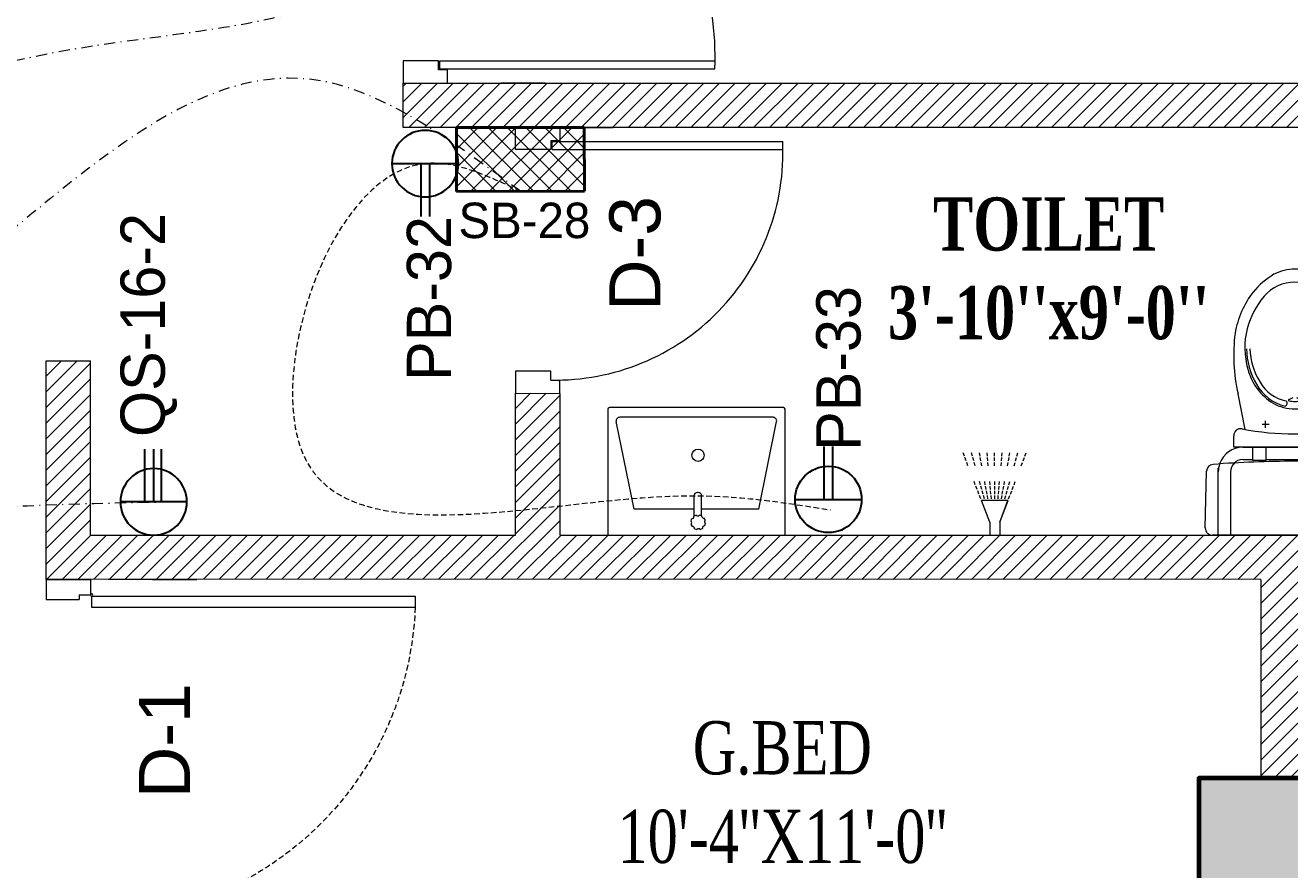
# Model space of a CAD drawing. Header units: inches. Extents: x 109699 to 44449955, y -10987 to 15824140.
# Drawn here: x 199278.7 to 199421.3, y -3667.8 to -3572.5 of the extents above; entities that cross this region are included whole.
import ezdxf

# ---------------------------------------------------------------- set-up
doc = ezdxf.new("R2010")
doc.units = ezdxf.units.IN
doc.header["$LTSCALE"] = 5
doc.header["$MEASUREMENT"] = 0
for name, pattern in [('DASHDOT', [1, 0.5, -0.25, 0, -0.25]), ('DASHED2', [0.375, 0.25, -0.125]), ('HIDDEN', [0.375, 0.25, -0.125])]:
    doc.linetypes.add(name, pattern=pattern)
doc.layers.get('0').update_dxf_attribs({"color": 123})
for name, color, linetype, lineweight in [('@NORMAL', 7, 'Continuous', 5), ('AC In', 244, 'DASHED2', 30), ('cloumn', 253, 'Continuous', 60), ('door', 8, 'Continuous', 9), ('E-Con-Point', 5, 'DASHED2', 13), ('E-PB-Socket-5A', 203, 'Continuous', 13), ('E-SB-Switch-Board', 106, 'Continuous', 18), ('fixture', 255, 'Continuous', 0), ('ha', 252, 'Continuous', 5), ('L_WALL', 8, 'Continuous', 5), ('QS For edit', 139, 'Continuous', 35), ('SB', 1, 'DASHDOT', 20), ('WALL-1', 8, 'Continuous', 9), ('wll 01', 7, 'Continuous', 9)]:
    doc.layers.add(name, color=color, linetype=linetype, lineweight=lineweight)
doc.layers.add('T', color=8, linetype='Continuous')
doc.styles.get("Standard").update_dxf_attribs({"font": 'times.ttf'})
doc.styles.add('style2', font='ARIALN.TTF', dxfattribs={"width": 0.75, "height": 3})
doc.styles.add('TEXT-3', font='arial.ttf')

# ---------------------------------------------------------------- blocks, each defined once
blk = doc.blocks.new('Door-40')
at = {"layer": 'door', "ltscale": 0.5}
for p, q in [((0, 40), (5, 40)), ((0, 40), (0, 37.75)), ((5, 40), (5, 38.24999999999636)), ((0, 37.75), (3.75, 37.75000000000364)), ((3.75, 38.24999999999636), (3.75, 37.75000000000364)), ((3.75, 38.24999999999636), (5, 38.24999999999636)), ((5.135000000002037, 2.913192669428099), (5.145000000004075, 2.913192669428099)), ((5.135000000002037, 1.885000000002037), (5.135000000002037, 2.913192669428099)), ((0, 0), (0, 2.25)), ((0, 2.25), (3.75, 2.249999999996362)), ((3.75, 1.750000000003638), (3.75, 2.249999999996362)), ((3.75, 1.750000000003638), (5, 1.750000000003638)), ((4.010000000002037, 1.760000000002037), (4.010000000002037, 1.75)), ((5.010000000002037, 1.760000000002037), (4.010000000002037, 1.760000000002037)), ((5, 1.750000000003638), (5.010400642058812, 1.750000000007276)), ((5, 0), (5, 1.750000000003638)), ((5.145000000004075, 1.895000000000437), (5.145000000004075, 1.884599357945262)), ((0, 0), (5, 0)), ((0, 0), (5, 0))]:
    blk.add_line(p, q, dxfattribs=at)
blk.add_lwpolyline([(41.625, 3.145000000000437), (5.145000000004075, 3.145000000000437), (5.145000000004075, 1.895000000000437), (41.625, 1.895000000000437)], close=True, dxfattribs=at)
blk.add_circle((5.135000000002037, 1.760000000002037), 0.1249999999999983, dxfattribs=at)
at = {"layer": 'door', "linetype": 'HIDDEN', "ltscale": 0.5}
blk.add_arc((5.156161382139544, 1.755015969829401), 36.49531813451388, 2.182731632980644, 90.24516611661387, dxfattribs=at)
blk = doc.blocks.new('bgtrfv')
at = {"layer": 'fixture'}
for p, q in [((21441.97229669015, -26164.40491112152), (21441.97229669015, -26138.40491112152)), ((21442.86003956014, -26164.40491112152), (21442.86003956014, -26138.40491112152)), ((21440.36849646348, -26163.54399991067), (21441.86849646348, -26163.54399991067)), ((21441.86849646348, -26163.54399991067), (21441.86849646348, -26164.54399991067)), ((21470.37322828309, -26163.54399991058), (21468.86849646354, -26163.54399991058)), ((21468.86849646354, -26164.54399991055), (21468.86849646354, -26163.54399991058)), ((21441.86849646348, -26164.54399991067), (21442.86849646348, -26164.54399991067)), ((21442.86003956014, -26164.40491112152), (21441.97229669015, -26164.40491112152)), ((21442.86849646348, -26164.54399991067), (21442.86849646348, -26168.54399991067)), ((21467.86849646354, -26164.54399991055), (21467.86849646354, -26168.54399991055)), ((21468.86849646354, -26164.54399991055), (21467.86849646354, -26164.54399991055)), ((21442.86849646348, -26168.54399991067), (21440.36849646348, -26168.54399991058)), ((21467.86849646354, -26168.54399991055), (21470.36849646351, -26168.54399991055))]:
    blk.add_line(p, q, dxfattribs=at)
blk.add_arc((21443.20467689397, -26164.04399991055), 25.66868977762097, 358.8838658305763, 92.75188722137418, dxfattribs=at)
blk = doc.blocks.new('nhytfgb')
at = {"layer": 'L_WALL', "ltscale": 4}
for p, q in [((20996.32718490922, -25463.2833109047), (20996.32718490922, -25464.7833109047)), ((21001.32718490922, -25465.7833109047), (21001.32718490922, -25463.28331090471)), ((20996.32718490922, -25464.7833109047), (20997.32718490922, -25464.7833109047)), ((20997.32718490922, -25464.7833109047), (20997.32718490922, -25465.7833109047)), ((20997.32718490922, -25465.7833109047), (21001.32718490922, -25465.7833109047)), ((20996.32718490922, -25496.7833109047), (20996.32718490922, -25498.2833109047)), ((20997.3271849093, -25495.78331090468), (21001.3271849093, -25495.78331090468)), ((20997.3271849093, -25496.78331090468), (20997.3271849093, -25495.78331090468)), ((21001.3271849093, -25495.78331090468), (21001.32718490922, -25498.2833109047))]:
    blk.add_line(p, q, dxfattribs=at)
at = {"layer": 'L_WALL'}
for p, q in [((20997.18809612016, -25464.90215873925), (20966.18809612016, -25464.90215873925)), ((20997.18809612016, -25464.90215873925), (20997.18809612016, -25465.79835851259)), ((20997.18809612016, -25465.79835851259), (20966.18809612016, -25465.79835851259)), ((20996.32718490922, -25496.7833109047), (20997.3271849093, -25496.78331090468))]:
    blk.add_line(p, q, dxfattribs=at)
blk.add_arc((20996.57718490925, -25466.36028743991), 30.42405063002891, 177.2529418227814, 270.4708152205662, dxfattribs=at)
blk = doc.blocks.new('coloumn-01')
at = {"layer": 'ha'}
h = blk.add_hatch(dxfattribs=at)
h.set_pattern_fill('AR-CONC', color=256, scale=0.5)
h.set_pattern_definition([(49.99999999999999, (0, 0), (3.586300913003767, -0.3137606749129755), [0.375, -4.125]), (355, (0, 0), (-0.693756668065, 3.760960668500059), [0.3, -3.3]), (100.45144446, (0.298858405, -0.02614672), (2.89254423363556, 3.447199954843147), [0.3187009599999999, -3.505710559999999]), (46.18420000000001, (0, 1), (5.336206653357862, -0.8275964039653827), [0.5625, -6.1875]), (96.63563549, (0.444683725, 0.931033465), (4.673309728371142, 4.870593003872752), [0.47805171, -5.258568799999999]), (351.1841639899999, (0, 1), (4.673309725273866, 4.870593001349951), [0.45, -4.950000005]), (21, (0.5, 0.75), (2.984535260592308, -2.013094453326694), [0.375, -4.125]), (326.0000000000001, (0.5, 0.75), (1.216576659607909, 3.625750225234265), [0.3, -3.3]), (71.45144474, (0.74871127, 0.58224213), (4.201111883649856, 1.612655764031769), [0.31870095, -3.50571056]), (37.50000000000001, (0, 0), (0.06079927658645334, 1.664469269156557), [0, -3.26, 0, -3.35, 0, -3.3125]), (7.499999999999999, (0, 0), (1.315347687210743, 1.972058559411801), [0, -1.91, 0, -3.185, 0, -1.2625]), (327.5, (-1.115, 0), (2.669112180862045, -0.1127743586718988), [0, -1.25, 0, -3.9, 0, -5.175]), (317.5, (-1.615, 0), (2.915930846711931, 0.5005249116615886), [0, -1.625, 0, -2.59, 0, -3.675])])
h.paths.add_polyline_path([(32128.44739975178, -2546319.049243456), (32092.44739975178, -2546319.049243456), (32092.44739975178, -2546331.049243456), (32128.44739975178, -2546331.049243456)])
h.paths.add_polyline_path([(32128.44739975189, -2546617.132962178), (32098.44739975189, -2546617.132962178), (32098.44739975189, -2546629.132962178), (32128.44739975189, -2546629.132962178)])
h.paths.add_polyline_path([(31978.51966727065, -2546605.132962178), (31966.51966727065, -2546605.132962178), (31966.51966727065, -2546635.132962178), (31978.51966727065, -2546635.132962178)])
h.paths.add_polyline_path([(31821.20333333506, -2546605.132962178), (31809.20333333506, -2546605.132962178), (31809.20333333506, -2546635.132962178), (31821.20333333506, -2546635.132962178)])
h.paths.add_polyline_path([(31689.20328743063, -2546611.133238418), (31677.20328743063, -2546611.133238418), (31677.20328743063, -2546635.133238418), (31689.20328743063, -2546635.133238418)])
h.paths.add_polyline_path([(31417.20347832461, -2546611.132962178), (31405.20347832461, -2546611.132962178), (31405.20347832461, -2546635.132962178), (31417.20347832461, -2546635.132962178)])
h.paths.add_polyline_path([(31435.20347912709, -2546415.348983645), (31405.20347912709, -2546415.348983645), (31405.20347912709, -2546427.348983645), (31435.20347912709, -2546427.348983645)])
h.paths.add_polyline_path([(31633.74647668525, -2546415.348983645), (31603.74647668525, -2546415.348983645), (31603.74647668525, -2546427.348983645), (31633.74647668525, -2546427.348983645)])
h.paths.add_polyline_path([(31821.20245073218, -2546319.049243455), (31809.20245073218, -2546319.049243455), (31809.20245073218, -2546349.049243455), (31821.20245073218, -2546349.049243455)])
h.paths.add_polyline_path([(31996.51966727068, -2546319.049243455), (31966.51966727068, -2546319.049243455), (31966.51966727068, -2546331.049243455), (31996.51966727068, -2546331.049243455)])
h.paths.add_polyline_path([(31581.74648750067, -2546291.049243452), (31541.74648750067, -2546291.049243452), (31541.74648750067, -2546301.049243452), (31581.74648750067, -2546301.049243452)])
h.paths.add_polyline_path([(31485.74647668505, -2546261.049243452), (31475.74647668505, -2546261.049243452), (31475.74647668505, -2546301.049243452), (31485.74647668505, -2546301.049243452)])
h.paths.add_polyline_path([(31581.74648750064, -2546206.049278549), (31521.74648750064, -2546206.049278549), (31521.74648750064, -2546216.049243455), (31581.74648750064, -2546216.049243455)])
h.paths.add_polyline_path([(31435.20347595899, -2546206.049243455), (31405.20347595899, -2546206.049243455), (31405.20347595899, -2546218.049243455), (31435.20347595899, -2546218.049243455)])
h.paths.add_polyline_path([(31435.20347912709, -2546094.049243455), (31405.20347912709, -2546094.049243455), (31405.20347912709, -2546106.049243455), (31435.20347912709, -2546106.049243455)])
h.paths.add_polyline_path([(31583.74647668522, -2546094.049243455), (31547.74647668522, -2546094.049243455), (31547.74647668522, -2546106.049243455), (31583.74647668522, -2546106.049243455)])
h.paths.add_polyline_path([(31775.41359277777, -2546094.049243455), (31763.41359277777, -2546094.049243455), (31763.41359277777, -2546124.049243455), (31775.41359277777, -2546124.049243455)])
h.paths.add_polyline_path([(32059.80123907101, -2546094.049243455), (32047.80123907101, -2546094.049243455), (32047.80123907101, -2546124.049243455), (32059.80123907101, -2546124.049243455)])
h.paths.add_polyline_path([(32058.06771510976, -2545913.633020405), (32028.06771510976, -2545913.633020405), (32028.06771510976, -2545925.633020405), (32058.06771510976, -2545925.633020405)])
h.paths.add_polyline_path([(32048.06771510973, -2545722.712815279), (32036.06771510973, -2545722.712815279), (32036.06771510973, -2545746.712815279), (32048.06771510973, -2545746.712815279)])
h.paths.add_polyline_path([(31799.41359277774, -2545913.633020405), (31763.41359277774, -2545913.633020405), (31763.41359277774, -2545925.633020405), (31799.41359277774, -2545925.633020405)])
h.paths.add_polyline_path([(31591.53986684192, -2545945.049243456), (31561.31223659915, -2545945.049243456), (31561.31223659915, -2545957.049243456), (31591.53986684192, -2545957.049243456)])
h.paths.add_polyline_path([(31435.20347912709, -2545945.049243456), (31405.20347912709, -2545945.049243456), (31405.20347912709, -2545957.049243456), (31435.20347912709, -2545957.049243456)])
h.paths.add_polyline_path([(31429.2035252499, -2545715.383477275), (31405.2035252499, -2545715.383477275), (31405.2035252499, -2545727.383477275), (31429.2035252499, -2545727.383477275)])
h.paths.add_polyline_path([(31605.53986684192, -2545715.383237123), (31581.53986684192, -2545715.383237123), (31581.53986684192, -2545727.383237123), (31605.53986684192, -2545727.383237123)])
h.paths.add_polyline_path([(31775.41359277774, -2545711.610186095), (31763.41359277774, -2545711.610186095), (31763.41359277774, -2545735.610186095), (31775.41359277774, -2545735.610186095)])
at = {"layer": 'cloumn', "elevation": -16.60275421580149}
blk.add_lwpolyline([(32059.80123907101, -2546124.049243455), (32059.80123907101, -2546094.049243455), (32047.80123907101, -2546094.049243455), (32047.80123907101, -2546124.049243455)], close=True, dxfattribs=at)
blk = doc.blocks.new('nhjkkl')
at = {"layer": 'fixture'}
for p, q in [((143550.2312347457, 413.9730671772784), (143568.8430790594, 413.9730671772793)), ((143550.9065610597, 406.8304476761043), (143550.9065610476, 413.9730520486739)), ((143552.2954045853, 406.8304476553101), (143552.295404572, 413.9730369089164)), ((143566.7790000358, 406.8304174008415), (143566.7790000629, 413.9730217734107)), ((143568.1677981537, 413.9730520292499), (143568.1677527493, 408.0151220831901)), ((143549.5901182657, 406.7664480220853), (143549.4378542114, 413.1605533693012)), ((143569.6365050042, 413.160553386321), (143569.4842561156, 406.7664480432288)), ((143568.1677527493, 408.0151220831901), (143568.1677981597, 406.4336438885)), ((143548.4963421248, 405.7263631810149), (143548.607251598, 406.5122054251713)), ((143548.607251598, 406.5122054251713), (143549.7157409937, 406.3564144534005)), ((143568.1677981597, 406.4336438885), (143568.1677981659, 406.8304930909451)), ((143550.3819850576, 405.4614186200849), (143548.4963421248, 405.7263631810149)), ((143551.5813878428, 405.9018777620411), (143550.3819850576, 405.4614186200849)), ((143554.79288887, 405.4416192904139), (143553.6842026946, 405.441619307019)), ((143556.26127781, 405.5678778112876), (143554.7929191489, 405.5678777931987)), ((143554.7929191489, 405.5678777931987), (143554.7929191657, 404.0528211996536)), ((143562.8130511395, 405.4416192901674), (143556.2612324133, 405.4415738736677)), ((143556.261277828, 404.0528211778994), (143556.26127781, 405.5678778112876)), ((143562.8130813948, 404.0528211994076), (143562.8130814172, 405.5678777923752)), ((143562.8130814172, 405.5678777923752), (143564.2813946441, 405.5678778099075)), ((143565.3901262533, 405.4416192910601), (143564.2813644056, 405.4416193076988)), ((143564.2813946441, 405.5678778099075), (143564.2813946615, 404.0528211776734)), ((143552.6374877589, 404.0528211924245), (143566.4367957518, 404.0528211854942)), ((143552.6374877788, 402.7586299086117), (143552.6374877589, 404.0528211924245)), ((143565.3901262723, 404.052821200891), (143553.6842329504, 404.0527757819953)), ((143554.7929191657, 404.0528211996536), (143556.261277828, 404.0528211778994)), ((143564.2813946615, 404.0528211776734), (143562.8130813948, 404.0528211994076)), ((143566.4367957518, 404.0528211854942), (143566.4367957728, 402.7586601782943)), ((143553.1271576377, 398.0362349681834), (143553.9518113588, 402.0500473916766)), ((143556.6404317734, 401.4735209071393), (143555.8468090396, 401.4735208790955)), ((143556.2436128532, 401.8703246815119), (143556.2436128408, 401.076701986922)), ((143562.4338063848, 401.4735208998579), (143563.2274290794, 401.4735208880586)), ((143562.8306252776, 401.870324702267), (143562.8306253056, 401.0767019672573)), ((143565.1223207889, 402.0500776611082), (143565.9471258924, 398.0362349753721)), ((143559.3387398673, 398.4577576346321), (143558.9106931205, 398.6640308240756)), ((143560.1635449936, 398.6640308047001), (143559.7355133987, 398.4577576290383))]:
    blk.add_line(p, q, dxfattribs=at)
for centre, radius, start, end in [((143550.2312440123, 413.179452317064), 0.7936148602690781, 90.00066901502818, 181.3645564982883), ((143568.8430925063, 413.179430154478), 0.7936370229151675, 358.63708330143, 90.00097078565905), ((143550.3835517447, 406.7852967886536), 0.7936573326114393, 181.3608597506466, 265.4936567333053), ((143553.6835439005, 406.8302100781168), 2.776982850894335, 179.9950977868233, 198.7247616892986), ((143553.6840397306, 406.830291598628), 1.388635154058973, 179.9935610234081, 226.0579730208608), ((143565.3903243654, 406.8303071959601), 1.388675674785373, 313.9401349780949, 0.004546975725653977), ((143565.3906436726, 406.8305070680519), 2.777154493287228, 341.2709583579591, 359.9997116367785), ((143568.6908150557, 406.7853051890736), 0.7936651105025501, 274.5057515234096, 358.6385485059807), ((143559.3313820936, 520.4146619905953), 114.7747799088793, 265.4974651529274, 270.1027383364831), ((143553.6641671368, 406.8219761162256), 2.755988833818937, 198.6919603846717, 203.1962037287053), ((143553.6842451597, 406.830626965949), 2.777851183980603, 203.1970942653883, 269.9997481717924), ((143553.6842363313, 406.8306462703642), 1.389026963752532, 226.0622858634653, 269.9986125244432), ((143559.7429846886, 520.4144736201536), 114.7745915251009, 269.8972652920607, 274.5025384751385), ((143565.3900826332, 406.8305070130612), 2.777685812513137, 270.0009001508976, 341.2746753299377), ((143565.3900696894, 406.8304403121767), 1.388821022269026, 270.0023335401336, 318.9044295561592), ((143553.4310986414, 402.7586261222484), 0.7936108626023987, 179.9997266385257, 281.154795170795), ((143559.5371957675, 371.7938538244518), 30.76746556976699, 78.84496378673161, 101.1553274581742), ((143565.6431621761, 402.758675070728), 0.7936335968594284, 258.8438563195717, 359.9989248519769), ((143559.691574243, 394.4271028772321), 5.141188323198548, 104.2497094621876, 150.61330759848), ((143559.5371492295, 394.6434052969737), 5.084142630955329, 90.00008428513468, 118.9405262423073), ((143558.3670353377, 399.1001076362847), 0.3155730422259372, 304.1716716939285, 79.21640439466078), ((143559.5371191747, 394.6434638445119), 5.0840840834616, 61.05930362467164, 89.999745580456), ((143560.7072330775, 399.1001138847403), 0.3155697011984737, 100.7865058950931, 235.831238595057), ((143559.3826715294, 394.427120612819), 5.141172952833982, 29.38656240975397, 75.7501605465209), ((143572.2223725796, 393.6842009728691), 19.58487767572048, 167.1608948101009, 187.3028875654185), ((143560.6030199971, 393.4904633605145), 6.619506932955108, 122.1868749793399, 164.6422486899968), ((143559.4569603147, 394.4903639536053), 4.443393787718942, 101.8529499143643, 150.0038868718224), ((143558.9034807952, 398.7448373456175), 0.08112774840026897, 120.2938259573558, 275.1003766384382), ((143559.5371535633, 395.9875161606467), 2.906734715241127, 90.00023231647822, 103.4195897572691), ((143559.5371073564, 395.9877092781937), 2.906541597874001, 76.57996402864104, 89.99932147006473), ((143560.1707573169, 398.7448373461996), 0.08112776809779704, 264.8996260535975, 59.706176732827), ((143559.6173005208, 394.4904147853488), 4.443348715976101, 29.99569182148486, 78.14662877954265), ((143558.4712257037, 393.4904828698247), 6.619494466593977, 15.35760583437553, 57.81297954471867), ((143546.851903473, 393.6842435729975), 19.58487550162758, 352.6969860827403, 12.83897883790706), ((143561.8666311087, 392.9471293959111), 7.765781522712604, 148.9734116776313, 180.0370825543271), ((143561.9397062611, 392.7187179168407), 7.485059714963107, 147.7595450529205, 178.2898013246998), ((143557.1345394465, 392.7186902103006), 7.485068091722362, 1.71040899528419, 32.24066526655368), ((143557.2076145146, 392.9471021420416), 7.765789141801811, 359.9631185417419, 31.02678941811098), ((143563.4260475728, 392.801147338552), 9.524650229934462, 165.1413266773221, 192.8659346269845), ((143555.6481905647, 392.8011472918486), 9.524650235689958, 347.1340656589409, 14.85867360866212), ((143563.0484980828, 392.9327481596404), 10.39841761455111, 189.6220183945854, 217.9117471889267), ((143556.0257778566, 392.9327181524561), 10.39840516526215, 322.0884090897869, 350.378137884462), ((143563.9317907136, 393.5092300994431), 10.19175081845734, 196.1153299050868, 219.5232582581568), ((143555.1424550462, 393.5091935918356), 10.19173337833671, 320.4769270377624, 343.8848553902324), ((143561.7342255453, 392.2455549454055), 8.94320625309545, 219.6122136137997, 239.3816435217801), ((143559.5040281406, 389.9617490593175), 4.519470302409078, 220.5550458037677, 270.4192277752593), ((143559.5701948642, 389.961814163333), 4.519535626071895, 269.580394858351, 319.4445768290443), ((143557.3400579794, 392.2455549029521), 8.94320622922971, 300.6183568637677, 320.3877867722666), ((143559.4418071491, 388.7049738406661), 4.731726761745959, 241.4348748081609, 271.1544712317944), ((143559.6324764107, 388.7049738002104), 4.731726720728004, 268.8455291001113, 298.565125525756)]:
    blk.add_arc(centre, radius, start, end, dxfattribs=at)
blk = doc.blocks.new('qplaz')
at = {"layer": 'fixture'}
for p, q in [((143569.7800132462, 341.4142088231699), (143569.7800132462, 321.8142088231655)), ((143584.1800132462, 341.61420882317), (143569.9800132462, 341.61420882317)), ((143584.1800132462, 321.6142088231654), (143584.1800132462, 341.61420882317)), ((143570.8861369331, 340.2625714804694), (143570.8861369331, 322.965846165866)), ((143581.2560437616, 338.6539164940569), (143571.3654443752, 340.6546305699137)), ((143581.2560437616, 338.6539164940569), (143581.2560437616, 332.2000209122216)), ((143579.3593405762, 331.8000209122216), (143579.3593405762, 331.7265742452862)), ((143582.0060121824, 332.2000209122216), (143579.7593405762, 332.2000209122216)), ((143579.7593405762, 331.3265742452861), (143582.0559613498, 331.3265742452861)), ((143581.2560437616, 331.3265742452861), (143581.2560437616, 324.5745011522785)), ((143581.2560437616, 324.5745011522785), (143571.3654443752, 322.5737870764217)), ((143569.9800132462, 321.6142088231654), (143584.1800132462, 321.6142088231654))]:
    blk.add_line(p, q, dxfattribs=at)
blk.add_circle((143575.1723653077, 331.7897488839506), 0.6913263923410093, dxfattribs=at)
for centre, radius, start, end in [((143569.9800132462, 341.4142088231699), 0.2000000000000455, 90, 180), ((143571.2861369331, 340.2625714804694), 0.4000000000000909, 78.56426997742129, 180), ((143582.0119682067, 332.4488265509969), 0.248876917594301, 268.6286890816223, 7.917246669584689), ((143582.7354837368, 331.8035851411277), 0.8302349482082407, 106.4778612964865, 125.0680744547195), ((143582.6801355756, 332.7714424551863), 0.2488769175942959, 223.6286890812177, 322.9172466696585), ((143582.7354837368, 331.8035851411277), 0.8302349482088563, 61.4778612960077, 80.06807445479153), ((143583.3807251467, 332.5271006712389), 0.248876917594301, 178.6286890807749, 277.9172466688938), ((143582.7354837368, 331.8035851411277), 0.830234948208255, 16.47786129636911, 35.06807445458243), ((143579.7593405762, 331.8000209122216), 0.399999999999909, 90, 180), ((143579.7593405762, 331.7265742452862), 0.4000000000000909, 180, 270), ((143582.7354837368, 331.8035851411277), 0.8302349482081128, 151.4778612968022, 170.068074453921), ((143581.7676264227, 331.7482369799126), 0.2488769175943618, 313.6286890804716, 52.9172466688434), ((143582.7354837368, 331.8035851411277), 0.8302349482082407, 196.4778612963691, 215.0680744545824), ((143582.0902423269, 331.0800696110165), 0.2488769175944828, 358.6286890807748, 97.9172466688938), ((143582.7354837368, 331.8035851411277), 0.8302349482086144, 241.4778612960077, 260.0680744547915), ((143582.790831898, 330.8357278270691), 0.2488769175942959, 43.62868908121773, 142.9172466696585), ((143582.7354837368, 331.8035851411277), 0.8302349482082931, 286.4778612964865, 305.0680744547195), ((143583.4589992669, 331.1583437312556), 0.2488769175944828, 88.62868908162226, 187.9172466695847), ((143583.7033410509, 331.8589333023399), 0.2488769175943618, 133.6286890804716, 232.9172466688434), ((143582.7354837368, 331.8035851411277), 0.8302349482084354, 331.4778612968021, 350.0680744541255), ((143571.2861369331, 322.965846165866), 0.4000000000000909, 180, 281.4357300225787), ((143569.9800132462, 321.8142088231655), 0.2000000000000455, 180, 270)]:
    blk.add_arc(centre, radius, start, end, dxfattribs=at)
blk = doc.blocks.new('bhgy')
at = {"layer": 'fixture'}
for p, q in [((143575.2772015615, 368.1126747355272), (143574.8957682036, 368.2586983371991)), ((143575.2772015615, 368.1126747355272), (143574.9022015615, 368.2562354637309)), ((143575.8127015615, 367.9076700157136), (143575.4377015615, 368.0512307438592)), ((143575.8127015615, 367.9076700157136), (143575.4377015615, 368.0512307438592)), ((143575.2772015615, 367.2064695406123), (143574.9022015615, 367.3118651087395)), ((143575.8127015615, 367.0559646693407), (143575.4377015615, 367.161360237468)), ((143576.3482015615, 367.7026652958418), (143575.9732015615, 367.8462260240456)), ((143576.3482015615, 367.7026652958418), (143575.9732015615, 367.8462260240456)), ((143576.3482015615, 366.9054597980401), (143575.9732015615, 367.0108553661673)), ((143578.4902015615, 366.8826464164711), (143578.1152015615, 367.0262071446457)), ((143578.4902015615, 366.8826464164711), (143578.1152015615, 367.0262071446457)), ((143579.0257015615, 366.6776416966284), (143578.6507015615, 366.821202424803)), ((143579.0257015615, 366.6776416966284), (143578.6507015615, 366.821202424803)), ((143579.5612015615, 366.4726369767857), (143579.1862015615, 366.6161977049603)), ((143579.5612015615, 366.4726369767857), (143579.1862015615, 366.6161977049603)), ((143575.2772015615, 366.3458920605888), (143574.9022015615, 366.4150440963974)), ((143575.2772015615, 365.513992717734), (143574.9022015615, 365.5481090113869)), ((143575.8127015615, 366.2471429534605), (143575.4377015615, 366.3162949892401)), ((143575.8127015615, 365.4652746504696), (143575.4377015615, 365.4993909440934)), ((143576.3482015615, 366.1483938463032), (143575.9732015615, 366.2175458821118)), ((143576.3482015615, 365.416556583147), (143575.9732015615, 365.4506728767708)), ((143578.4902015615, 366.3034403129247), (143578.1152015615, 366.408835881052)), ((143578.4902015615, 365.7533974177902), (143578.1152015615, 365.8225494535989)), ((143578.4902015615, 365.2216843139729), (143578.1152015615, 365.2558006075967)), ((143579.0257015615, 366.1529354416241), (143578.6507015615, 366.2583310097514)), ((143579.0257015615, 365.654648310662), (143578.6507015615, 365.7238003464706)), ((143579.0257015615, 365.1729662466794), (143578.6507015615, 365.2070825403032)), ((143579.5612015615, 366.0024305703816), (143579.1862015615, 366.1078261385089)), ((143579.5612015615, 365.5558992035337), (143579.1862015615, 365.6250512393424)), ((143579.5612015615, 365.1242481793859), (143579.1862015615, 365.1583644730097)), ((143580.0967015615, 366.2676322569139), (143579.7217015615, 366.4111929851176)), ((143580.0967015615, 366.2676322569139), (143579.7217015615, 366.4111929851176)), ((143580.0967015615, 365.851925699081), (143579.7217015615, 365.9573212672083)), ((143580.0967015615, 365.4571500964055), (143579.7217015615, 365.5263021322141)), ((143580.0967015615, 365.0755301120923), (143579.7217015615, 365.1096464057161)), ((143582.7198980097, 365.2664250417263), (143580.2842015615, 366.2039250417263)), ((143580.2842015615, 366.2039250417263), (143580.2842015615, 363.2039250417263)), ((143582.7119899517, 365.2664250417263), (143580.2842015615, 366.1958518928266)), ((143582.7119899517, 365.2664250417263), (143580.2842015615, 366.1958518928266)), ((143582.7119899517, 365.2664250417263), (143584.1813158786, 365.2664250417263)), ((143575.2772015615, 364.6958867461478), (143574.9022015615, 364.6955482104211)), ((143575.2772015615, 363.8776450359553), (143574.9022015615, 363.8428459541872)), ((143575.8127015615, 364.6963701751781), (143575.4377015615, 364.6960316394513)), ((143575.8127015615, 363.9273381247301), (143575.4377015615, 363.892539042962)), ((143576.3482015615, 364.6968536041793), (143575.9732015615, 364.6965150684525)), ((143576.3482015615, 363.9770312135049), (143575.9732015615, 363.9422321317077)), ((143578.4902015615, 364.6987873203004), (143578.1152015615, 364.6984487845737)), ((143578.4902015615, 364.1758035685168), (143578.1152015615, 364.1410044867487)), ((143578.4902015615, 363.643824255251), (143578.1152015615, 363.5739718901866)), ((143579.0257015615, 364.6992707493016), (143578.6507015615, 364.6989322135748)), ((143579.0257015615, 364.2254966572916), (143578.6507015615, 364.1906975755235)), ((143579.0257015615, 363.743573432567), (143578.6507015615, 363.6737210675026)), ((143579.5612015615, 364.6997541783319), (143579.1862015615, 364.6994156426051)), ((143579.5612015615, 364.2751897460373), (143579.1862015615, 364.2403906642692)), ((143579.5612015615, 363.843322609883), (143579.1862015615, 363.7734702448186)), ((143580.0967015615, 364.7002376073331), (143579.7217015615, 364.6998990716063)), ((143580.0967015615, 364.3248828348121), (143579.7217015615, 364.290083753044)), ((143580.0967015615, 363.943071787199), (143579.7217015615, 363.8732194221345)), ((143582.7198980097, 364.1414250417263), (143580.2842015615, 363.2039250417263)), ((143582.7198980097, 364.1414250417263), (143584.1813158786, 364.1414250417263)), ((143575.2772015615, 363.0453291913261), (143574.9022015615, 362.9754768262617)), ((143575.2772015615, 362.1840252112713), (143574.9022015615, 362.0778987170604)), ((143575.8127015615, 363.1450783686421), (143575.4377015615, 363.0752260035777)), ((143575.8127015615, 362.3355738449725), (143575.4377015615, 362.2294473507616)), ((143576.3482015615, 363.2448275459872), (143575.9732015615, 363.1749751808936)), ((143576.3482015615, 362.4871224787028), (143575.9732015615, 362.3809959844918)), ((143578.4902015615, 363.0933170135656), (143578.1152015615, 362.9871905193838)), ((143578.4902015615, 362.5134141197602), (143578.1152015615, 362.3690765524632)), ((143579.0257015615, 363.2448656472668), (143578.6507015615, 363.138739153085)), ((143579.0257015615, 362.7195281658612), (143578.6507015615, 362.5751905985642)), ((143579.5612015615, 363.3964142809971), (143579.1862015615, 363.2902877868153)), ((143579.5612015615, 362.9256422119913), (143579.1862015615, 362.7813046446943)), ((143580.0967015615, 363.5479629147273), (143579.7217015615, 363.4418364205164)), ((143580.0967015615, 363.1317562580632), (143579.7217015615, 362.9874186907662)), ((143575.2772015615, 361.2767298431543), (143574.9022015615, 361.1323922758572)), ((143575.8127015615, 361.4828438892844), (143575.4377015615, 361.3385063219873)), ((143576.3482015615, 361.6889579353854), (143575.9732015615, 361.5446203680883))]:
    blk.add_line(p, q, dxfattribs=at)
blk = doc.blocks.new('A$C4DCB0E22')
h = blk.add_hatch()
h.set_pattern_fill('ANSI37', color=256, scale=15, angle=90.05046403147966, style=0)
h.set_pattern_definition([(135.0504640314797, (0, 0), (-1.324656962164393, -1.326992438783809), []), (225.0504640314796, (0, 0), (1.326992438783809, -1.324656962164393), [])])
h.paths.add_polyline_path([(0.0158499618895469, -4.176303718850249e-06), (-3.779117417224143e-06, 17.9999888419976), (8.999992730033242, 18.00791571250107), (9.015846471040199, 0.007922694199763214)])
at = {"lineweight": 40}
for p, q in [((-3.779117417224143e-06, 17.9999888419976), (8.999992730033242, 18.00791571250107)), ((0.0158499618895469, -4.176303718850249e-06), (-3.779117417224143e-06, 17.9999888419976)), ((9.015846471040199, 0.007922694199763214), (8.999992730033242, 18.00791571250107)), ((0.0158499618895469, -4.176303718850249e-06), (9.015846471040199, 0.007922694199763214))]:
    blk.add_line(p, q, dxfattribs=at)
blk = doc.blocks.new('A$C0EEE0DA8')
at = {"lineweight": 25}
for p, q in [((9.859886922386067, 11.01563311866266), (9.859886922386067, 3.514223118661903)), ((9.859886922386067, 7.754928118662065), (15.8195753665932, 7.754928118662065)), ((9.859886922386067, 6.774928118662501), (15.8195753665932, 6.774928118662501))]:
    blk.add_line(p, q, dxfattribs=at)
blk.add_circle((9.85988692238243, 7.264928118662283), 3.750704999999999, dxfattribs=at)
blk = doc.blocks.new('A$C7D2A24B3')
at = {"lineweight": 25}
for p, q in [((9.859886922386067, 11.01563311865903), (9.859886922386067, 3.514223118658265)), ((9.859886922386067, 8.143706464579736), (15.8195753665932, 8.143706464579736)), ((9.859886922386067, 7.268951136147734), (15.8195753665932, 7.268951136147734)), ((9.859886922386067, 6.288951136148171), (15.8195753665932, 6.288951136148171))]:
    blk.add_line(p, q, dxfattribs=at)
blk.add_circle((9.85988692238243, 7.264928118658645), 3.750704999999999, dxfattribs=at)

msp = doc.modelspace()

# ---------------------------------------------------------------- hatches: boundary and pattern name
at = {"layer": '@NORMAL'}
h = msp.add_hatch(dxfattribs=at)
h.set_pattern_fill('ANSI31', scale=10, angle=-7.63333123551244e-14, style=0)
h.set_pattern_definition([(44.99999999999991, (-604.080573419662, -46603.01731711855), (-0.8838834764831833, 0.8838834764831855), [])])
h.paths.add_polyline_path([(199433.5557453361, -3556.007518244003), (199448.5557453363, -3556.007518244003), (199448.5557453363, -3561.007518243974), (199438.5557453361, -3561.007518243974), (199438.5557453361, -3579.007518244003), (199451.2188983857, -3579.007518244003), (199451.2188983855, -3594.007518244003), (199446.2188983857, -3594.007518244003), (199446.2188983857, -3584.007518244003), (199321.2891526401, -3584.007518244003), (199321.2891526403, -3579.007518244003), (199433.5557453362, -3579.007518244003)])
at = {"layer": 'ha'}
h = msp.add_hatch(dxfattribs=at)
h.set_pattern_fill('ANSI31', scale=10, angle=-7.63333123551244e-14, style=0)
h.set_pattern_definition([(44.99999999999989, (145486.382172944, 2531118.532197352), (-0.8838834764831833, 0.8838834764831855), [])])
h.paths.add_polyline_path([(199458.0170121283, -3630.007518245866), (199457.2842655282, -3630.007518245866), (199451.2188983857, -3630.007518244003), (199451.2188983857, -3618.007518244003), (199446.2188983857, -3618.007518244003), (199446.2188983857, -3630.007518244003), (199338.9523056901, -3630.007518244003), (199338.9523056901, -3614.007518244003), (199333.9523056901, -3614.007518244003), (199333.9523056901, -3630.007518244003), (199286.0178152907, -3630.007518244003), (199286.0178152907, -3629.347031123498), (199286.0178152907, -3610.330384926432), (199281.0178152907, -3610.330384926432), (199281.0178152907, -3634.980887209093), (199418.0170121283, -3635.001499903881), (199418.0170121283, -3657.423741294564), (199423.0170121283, -3657.423741294098), (199423.0170121283, -3635.007518244003), (199458.0170121283, -3635.007518244003)])

# ---------------------------------------------------------------- linework, layer by layer
at = {"layer": '@NORMAL'}
for p, q in [((199337.2891526401, -3579.007518244003, 0.2632158499592521), (199332.2891526401, -3579.007518244003, 0.2632158499592308)), ((199332.2891526401, -3584.007518244003, 0.06321584995910001), (199344.9523056901, -3584.007518244003, 0.06321584995910001)), ((199338.9523056901, -3584.007518244003, 0.4632158499591199), (199333.9523056901, -3584.007518244003, 0.4632158499591199)), ((199286.0178152906, -3635.007518244003, 1.060381397020038), (199281.0178152906, -3635.007518244003, 1.060381397020038)), ((199298.0170121283, -3635.007518244003, 0.2632158499592521), (199288.0178152906, -3635.007518244003, 0.2632158499592521)), ((199293.0170121283, -3635.007518244003, 0.1632158499592506), (199298.0170121283, -3635.007518244003, 0.1632158499592506)), ((199293.0170121283, -3635.007518244003, 0.2632158499592521), (199298.0170121283, -3635.007518244003, 0.2632158499592521))]:
    msp.add_line(p, q, dxfattribs=at)
at = {"layer": 'AC In', "ltscale": 4}
msp.add_spline([(199403.4147507697, -3412.666188750646, 0.263215849960531), (199402.7644148414, -3403.198516255516, 0.3650851247148239), (199398.3814597455, -3403.19921875, 0.0857903163960998), (199309.6975709437, -3429.703235172976), (199295.4627050169, -3493.078742771762), (199184.8830826436, -3610.641529816279), (199159.8071162028, -3718.97546096455), (199062.1002695769, -3722.321839887185, 0.719608654580174)], degree=3, dxfattribs=at)
at = {"layer": 'E-Con-Point', "ltscale": 0.5}
msp.add_spline([(199334.5168699842, -3591.2159427188, 0.1785524209039124), (199323.7744946456, -3588.093224957785, -0.2469759009928151), (199310.0078874659, -3620.887787758655, 0.07855242090380443), (199352.8438347848, -3625.563442524774), (199369.4651724952, -3627.174111622899)], degree=3, dxfattribs=at)
at = {"layer": 'SB', "ltscale": 0.5}
for points in [[(199310.4064728656, -3313.566223559079, 0.263215849959245), (199288.2760578475, -3482.620924584935), (199185.7525151905, -3627.978368512984), (199162.0648041768, -3719.028374020028), (199085.5662123693, -3723.048388819456, 0.8619938400189693)], [(199401.4130838242, -3460.745580529205, 0.2632158499592521), (199330.0398575985, -3511.420015027026, 0.2632158499592521), (199304.5257946977, -3511.926459345868), (199263.627857893, -3595.82835289797), (199207.2880615278, -3613.648521643194), (199166.4896910604, -3701.025757611005), (199069.4056936448, -3723.175394966576, 0.719608654580174)], [(199323.2295155488, -3480.511407149101), (199284.3002123086, -3491.247584648157), (199261.5664659458, -3580.248206089967), (199184.1846999583, -3667.623610037528), (199166.6780444735, -3715.613380506682), (199061.9439608073, -3719.146288297424, 0.7196086545801741)], [(199085.5662123693, -3723.048388819456, 0.8619938400189692), (199116.3482537756, -3737.566586937657), (199169.7007763558, -3686.692893296091), (199284.0259084676, -3575.1734022294), (199323.4797078837, -3562.680856139345), (199329.9028768507, -3544.004349920085, 0.1785524209039124)], [(199334.5168699842, -3591.2159427188, 0.1785524209039124), (199312.5455653223, -3578.856517294746), (199242.199536842, -3617.0984313072), (199181.6297312962, -3621.487089700884), (199169.0409698093, -3647.090406304198, -0.1025012982622113)], [(199062.1002695769, -3722.321839887185, 0.7196086545801741), (199118.8410350053, -3733.080997102929, 0.7196086545801741), (199197.296875, -3690.3828125), (199238.9609375, -3636.12109375), (199294.0272160225, -3626.256813285379, 0.07855242090380443)]]:
    msp.add_spline(points, degree=3, dxfattribs=at)
at = {"layer": 'WALL-1'}
for p, q in [((199281.0178152906, -3635.007518244003, 1.060381397020038), (199281.0178152906, -3610.330384926432, 0.3905480416837435)), ((199281.0178152906, -3610.330384926432, 0.5905480416829505), (199286.0178152906, -3610.330384926432, 0.3905480416837435)), ((199286.0178152907, -3630.007518244003, 0.9246619545041064), (199286.0178152907, -3610.330384926432, 0.3905480416837435)), ((199286.0178152906, -3635.007518244003, 1.060381397020038), (199286.0178152906, -3634.9816395012, 1.059678947321071))]:
    msp.add_line(p, q, dxfattribs=at)
for points, elevation in [([(199438.5557453361, -3561.007518243974), (199438.5557453361, -3579.007518244003), (199451.2188983857, -3579.007518244003), (199451.2188983855, -3594.007518244003), (199446.2188983857, -3594.007518244003), (199446.2188983857, -3584.007518244003), (199321.2891526401, -3584.007518244003), (199321.2891526403, -3579.007518244003), (199433.5557453362, -3579.007518244003), (199433.5557453362, -3556.007518244003)], 0.1785524209039124), ([(199286.0178152906, -3630.007518244003), (199333.9523056901, -3630.007518244003), (199333.9523056901, -3614.007518244003), (199338.9523056901, -3614.012250063503), (199338.9523056901, -3630.007518244003), (199446.2188983857, -3630.007518244003), (199446.2188983858, -3618.007518244003)], 0.07855242090380443), ([(199418.0170121283, -3635.001499903707), (199281.0178152906, -3634.980887209093), (199281.0178152906, -3630.007518244003)], 0.07855242090380443), ([(199418.0170121283, -3635.001499903707), (199418.0170121283, -3657.423741294564)], 0.2650851247153199)]:
    msp.add_lwpolyline(points, dxfattribs=dict(at, elevation=elevation))

# ---------------------------------------------------------------- block references
at = {"layer": '@NORMAL'}
msp.add_blockref('coloumn-01', (167363.2157730598, 2542436.625502162, 16.96783934052013), dxfattribs=at)
for name, p, rotation in [('nhytfgb', (220322.6163375495, -29042.29082914864, 0.06321584995910001), 180), ('bgtrfv', (225502.4963056007, 17856.3609782196, 0.2632158499591668), 270), ('nhjkkl', (342981.3830904127, -3216.034451066689, 0.1632158499587746), 180), ('qplaz', (199022.7480132894, 139954.1724950023, 0.1632158499593288), 270), ('bhgy', (199023.2958471051, 139954.1737976343, 0.1632158499593288), 270)]:
    msp.add_blockref(name, p, dxfattribs=dict(at, rotation=rotation))
at = {"layer": 'door', "xscale": -1, "rotation": 180}
msp.add_blockref('Door-40', (199281.0178152904, -3635.007518244003, 1.060381397020038), dxfattribs=at)
at = {"layer": 'E-PB-Socket-5A', "xscale": -1, "rotation": 90}
msp.add_blockref('A$C0EEE0DA8', (199331.0394227643, -3578.233338035398, -0.2469759009928151), dxfattribs=at)
at = {"layer": 'E-PB-Socket-5A', "rotation": 89.99999999999999}
msp.add_blockref('A$C0EEE0DA8', (199376.5082540635, -3635.836758174684, -0.1855752182940705), dxfattribs=at)
at = {"layer": 'E-SB-Switch-Board', "xscale": 0.8002315484918654, "yscale": 0.8002315484918654, "zscale": 0.8002315484918654, "rotation": 270}
msp.add_blockref('A$C4DCB0E22', (199327.3084488514, -3584.007521268172, 0.1785524209039124), dxfattribs=at)
at = {"layer": 'QS For edit', "ltscale": 0.5, "xscale": -1, "rotation": 269.9999973020982}
msp.add_blockref('A$C7D2A24B3', (199285.8835090937, -3636.1166998243, 0.07855242090380443), dxfattribs=at)

# ---------------------------------------------------------------- texts
at = {"layer": 'E-PB-Socket-5A', "char_height": 5, "width": 24.08470202641911, "attachment_point": 9}
for s, insert, rotation in [('{\\fCentury Gothic|b0|i0|c0|p34;PB-32}', (199326.7690928115, -3594.01768152336, 0.3128182745730059), 90.00000000000013), ('{\\fCentury Gothic|b0|i0|c0|p34;PB-33}', (199372.9412824101, -3601.908644710405, 0.8230100255250661), 90.00000000000011)]:
    msp.add_mtext(s, dxfattribs=dict(at, insert=insert, rotation=rotation))
at = {"layer": 'E-SB-Switch-Board', "insert": (199327.5258088308, -3592.498050153331, -0.2591568341238096), "char_height": 4, "width": 14.72456830652664, "attachment_point": 1}
msp.add_mtext('{\\fCentury Gothic|b0|i0|c0|p34;SB-28}', dxfattribs=at)
at = {"layer": 'QS For edit', "ltscale": 0.5, "insert": (199295.7842837061, -3618.935062802775, -0.08048009037121906), "char_height": 5, "width": 24.08470202641911, "attachment_point": 7, "rotation": 89.99999999999989}
msp.add_mtext('{\\fCentury Gothic|b0|i0|c0|p34;\\C256;QS-16-2}', dxfattribs=at)
at = {"layer": 'T', "char_height": 6, "width": 44.92537410357909, "attachment_point": 8, "style": 'style2'}
for s, insert in [("{\\fRomantic|b1|i0|c2|p2;TOILET\\P3'-10''x9'-0''}", (199394.0810171193, -3607.994234744021, -0.1214475790990548)), ("{\\fRomantic|b0|i0|c2|p2;G.BED\\P10'-4''X11'-0''}", (199364.0516138735, -3667.084815792873, -0.1214475790990548))]:
    msp.add_mtext(s, dxfattribs=dict(at, insert=insert))
at = {"layer": 'wll 01', "lineweight": 30, "char_height": 4.8, "width": 80.40303804183776, "style": 'TEXT-3'}
for s, insert, attachment_point, rotation in [('{\\H1.2x;D-3}', (199350.3817044454, -3604.722097342396, 187.3100858499592), 7, 90.00000000014093), ('{\\H1.2x;D-1}', (199297.2431412469, -3646.723933435072, 1.060381397020038), 9, 89.99999999999996)]:
    msp.add_mtext(s, dxfattribs=dict(at, insert=insert, attachment_point=attachment_point, rotation=rotation))

doc.saveas('drawing.dxf')
